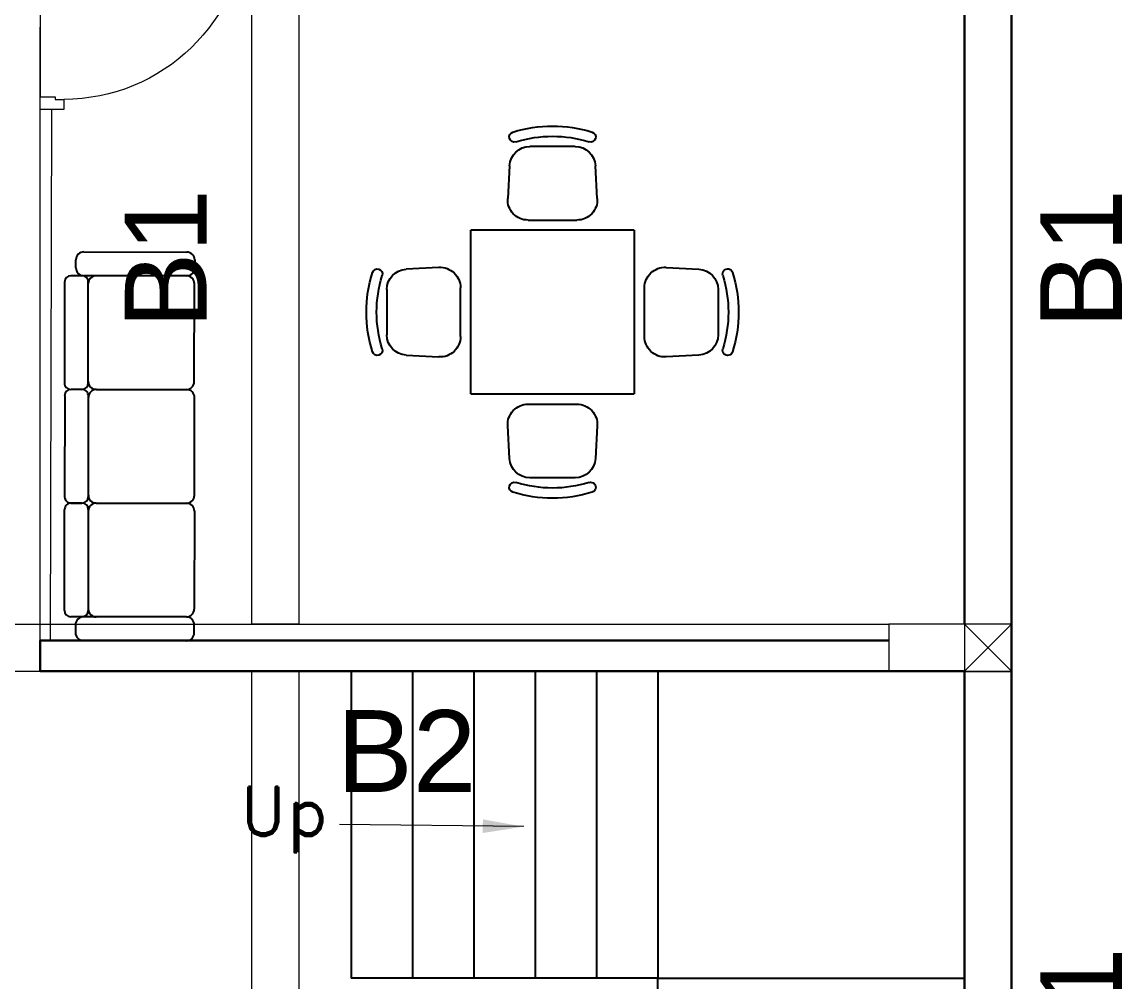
# Model space of a CAD drawing. Header units: inches. Extents: x -605 to 2991212, y -2872845 to 0.
# Drawn here: x 2769316 to 2774694, y -2527497 to -2522804 of the extents above; entities that cross this region are included whole.
import ezdxf
from ezdxf.enums import TextEntityAlignment as Align

# ---------------------------------------------------------------- set-up
doc = ezdxf.new("R2010")
doc.units = ezdxf.units.IN
doc.header["$LTSCALE"] = 600
doc.header["$MEASUREMENT"] = 0
for name, color, linetype in [('50 - FURNITURE', 47, 'Continuous'), ('NOITHAT', 21, 'Continuous'), ('see level', 2, 'Continuous'), ('SnT-DIMENSION', 7, 'Continuous'), ('SnT-DIMS2', 7, 'Continuous')]:
    doc.layers.add(name, color=color, linetype=linetype)
for name, color, linetype, lineweight in [('FURNITURE', 23, 'Continuous', 9), ('GB', 6, 'Continuous', 20), ('rRCC 2', 40, 'Continuous', 15), ('WALLS', 7, 'Continuous', 30)]:
    doc.layers.add(name, color=color, linetype=linetype, lineweight=lineweight)
doc.styles.add('ROMAND', font='romand.shx')
doc.styles.add('ROMANS', font='arial.ttf')
doc.styles.get("Standard").update_dxf_attribs({"font": 'arial.ttf'})
doc.dimstyles.new('SnT', dxfattribs={"dimtxt": 2.5, "dimasz": 1, "dimexe": 1, "dimexo": 1, "dimgap": 1, "dimtad": 1, "dimdec": 0, "dimzin": 0, "dimdsep": 46, "dimtxsty": 'ROMANS', "dimblk": 'L1', "dimcen": 1, "dimclrd": 1, "dimclre": 1, "dimadec": 0, "dimazin": 0, "dimtfac": 1, "dimtdec": 0, "dimtmove": 0, "dimatfit": 3, "dimldrblk": 'LL1', "dimfxl": 1, "dimtolj": 1, "dimtzin": 0, "dimarcsym": 0})

# ---------------------------------------------------------------- blocks, each defined once
blk = doc.blocks.new('SF 33')
at = {"layer": '50 - FURNITURE', "linetype": 'Continuous'}
for p, q in [((765810.9, 334773.1), (766286, 334607.2)), ((765748.8, 334712.7), (765761.6, 334749.3)), ((765673.4, 334665.2), (765510.6, 334198.9)), ((765764.1, 334666.4), (765712.9, 334684.3)), ((766247.7, 334497.4), (765772.6, 334663.4)), ((765620.3, 334160.6), (765783.1, 334626.9)), ((766309.8, 334557.8), (766297, 334521.2)), ((766112.6, 333996.9), (766270.3, 334448.5)), ((765491.3, 334140), (765328.5, 333673.7)), ((765582, 334141.1), (765530.8, 334159)), ((765646.7, 334118.6), (766063.3, 333973.1)), ((765438.2, 333635.3), (765601, 334101.6)), ((765930.5, 333471.6), (766088.2, 333923.3)), ((765398.7, 333616.3), (765347.5, 333634.2)), ((765347.5, 333634.2), (765398.7, 333616.3)), ((765145.1, 333148.8), (765308, 333615.1)), ((765417.7, 333576.8), (765254.9, 333110.5)), ((765464.6, 333593.3), (765881.1, 333447.8)), ((765904.9, 333398.4), (765747.1, 332946.8)), ((765215.4, 333091.4), (765164.2, 333109.3)), ((765169.1, 333053), (765160.6, 333028.5)), ((765173.3, 333065.1), (765169.1, 333053)), ((765697.8, 332922.9), (765222.7, 333088.9)), ((765184.4, 332979.1), (765659.5, 332813.2)), ((765708.8, 332837), (765721.6, 332873.6))]:
    blk.add_line(p, q, dxfattribs=at)
for centre, radius, start, end in [((765798.2, 334736.5), 38.7, 70.7445, 160.7445), ((765785.4, 334700), 38.7, 160.7445, 250.7445), ((765702.7, 334655), 31, 70.7445, 160.7445), ((765753.9, 334637.1), 31, 340.7445, 70.7445), ((765817.2, 334606.8), 38.7, 70.7445, 160.7445), ((766273.2, 334570.6), 38.7, 340.7445, 70.7445), ((766233.7, 334461.3), 38.7, 340.7445, 70.7445), ((766260.5, 334534), 38.7, 250.7445, 340.7445), ((765539.8, 334188.7), 31, 160.7445, 250.7445), ((765520.5, 334129.7), 31, 70.7445, 160.7445), ((765591.1, 334170.8), 31, 250.7445, 340.7445), ((765571.8, 334111.8), 31, 340.7445, 70.7445), ((765635, 334081.5), 38.7, 70.7445, 160.7445), ((765659.5, 334155.1), 38.7, 160.7445, 250.7445), ((766076, 334009.7), 38.7, 250.7445, 340.7445), ((766051.6, 333936), 38.7, 340.7445, 70.7445), ((765337.3, 333604.9), 31, 70.7515, 160.7515), ((765357.7, 333663.4), 31, 160.7445, 250.7445), ((765408.9, 333645.5), 31, 250.7445, 340.7445), ((765477.3, 333629.9), 38.7, 160.7445, 250.7445), ((765388.5, 333587), 31, 340.7515, 70.7515), ((765451.8, 333556.7), 38.7, 70.7515, 160.7515), ((765893.9, 333484.4), 38.7, 250.7445, 340.7445), ((765868.3, 333411.2), 38.7, 340.7515, 70.7515), ((765174.4, 333138.6), 31, 160.7515, 250.7515), ((765225.6, 333120.7), 31, 250.7515, 340.7515), ((765294, 333105), 38.7, 160.7515, 250.7515), ((765209.9, 333052.3), 38.7, 70.7515, 160.7515), ((765197.1, 333015.7), 38.7, 160.7515, 250.7515), ((765710.6, 332959.5), 38.7, 250.7515, 340.7515), ((765685, 332886.4), 38.7, 340.7515, 70.7515), ((765672.2, 332849.8), 38.7, 250.7515, 340.7515)]:
    blk.add_arc(centre, radius, start, end, dxfattribs=at)
blk = doc.blocks.new('table-5')
at = {"color": 0, "linetype": 'ByBlock'}
for p, q in [((-0.5104, 0.41), (-0.2896, 0.41)), ((-0.6191, 0.1555), (-0.6102, 0.3155)), ((-0.1898, 0.3155), (-0.1809, 0.1555)), ((0, 0), (-0.8, 0)), ((-0.8, -0.8), (-0.8, 0)), ((-0.2807, 0.05), (-0.5193, 0.05)), ((0, 0), (0, -0.8)), ((-1.1155, -0.1898), (-0.9555, -0.1809)), ((0.3155, -0.1898), (0.1555, -0.1809)), ((-1.21, -0.5104), (-1.21, -0.2896)), ((-0.85, -0.2807), (-0.85, -0.5193)), ((0.05, -0.2807), (0.05, -0.5193)), ((0.41, -0.5104), (0.41, -0.2896)), ((-0.9555, -0.6191), (-1.1155, -0.6102)), ((0.1555, -0.6191), (0.3155, -0.6102)), ((-0.8, -0.8), (0, -0.8)), ((-0.2807, -0.85), (-0.5193, -0.85)), ((-0.6191, -0.9555), (-0.6102, -1.1155)), ((-0.1898, -1.1155), (-0.1809, -0.9555)), ((-0.5104, -1.21), (-0.2896, -1.21))]:
    blk.add_line(p, q, dxfattribs=at)
for centre, radius, start, end in [((-0.4, -0.1401), 0.6501, 72.6344, 107.3656), ((-0.5866, 0.4565), 0.025, 107.3656, 287.3656), ((-0.4, -0.1401), 0.6001, 72.6344, 107.3656), ((-0.2134, 0.4565), 0.025, 252.6344, 72.6344), ((-0.5104, 0.31), 0.1, 90, 176.8202), ((-0.2896, 0.31), 0.1, 3.1798, 90), ((-0.5193, 0.15), 0.1, 176.8202, 270), ((-0.2807, 0.15), 0.1, 270, 3.1798), ((-0.6599, -0.4), 0.6501, 162.6344, 197.3656), ((-1.2565, -0.2134), 0.025, 342.6344, 162.6344), ((-1.11, -0.2896), 0.1, 93.1798, 180), ((-0.95, -0.2807), 0.1, 0, 93.1798), ((0.15, -0.2807), 0.1, 86.8202, 180), ((0.31, -0.2896), 0.1, 360, 86.8202), ((0.4565, -0.2134), 0.025, 17.3656, 197.3656), ((-0.1401, -0.4), 0.6501, 342.6344, 17.3656), ((-0.6599, -0.4), 0.6001, 162.6344, 197.3656), ((-0.1401, -0.4), 0.6001, 342.6344, 17.3656), ((-1.11, -0.5104), 0.1, 180, 266.8202), ((-0.95, -0.5193), 0.1, 266.8202, 0), ((0.15, -0.5193), 0.1, 180, 273.1798), ((0.31, -0.5104), 0.1, 273.1798, 0), ((-1.2565, -0.5866), 0.025, 197.3656, 17.3656), ((0.4565, -0.5866), 0.025, 162.6344, 342.6344), ((-0.5193, -0.95), 0.1, 90, 183.1798), ((-0.2807, -0.95), 0.1, 356.8202, 90), ((-0.5104, -1.11), 0.1, 183.1798, 270), ((-0.2896, -1.11), 0.1, 270, 356.8202), ((-0.5866, -1.2565), 0.025, 72.6344, 252.6344), ((-0.4, -0.6599), 0.6001, 252.6344, 287.3656), ((-0.2134, -1.2565), 0.025, 287.3656, 107.3656), ((-0.4, -0.6599), 0.6501, 252.6344, 287.3656)]:
    blk.add_arc(centre, radius, start, end, dxfattribs=at)
blk = doc.blocks.new('L1')
at = {"color": 1}
blk.add_line((0, -1), (0, 1), dxfattribs=at)
blk.add_solid([(-2, 0.333), (-2, -0.333), (0, 0)], dxfattribs=at)
blk = doc.blocks.new('LL1')
at = {"color": 1}
blk.add_solid([(-2, 0.333), (-2, -0.333), (0, 0)], dxfattribs=at)
blk = doc.blocks.new('door1')
at = {"layer": 'FURNITURE', "ltscale": 10}
blk.add_line((-29102.45, -2427.68), (-29134.02, -2427.68), dxfattribs=at)
for points in [[(-29103.25, -2391.1), (-29103.25, -2423.54), (-29102.22, -2423.54), (-29102.22, -2391.1)], [(-29134.02, -2425.03), (-29134.47, -2425.03), (-29134.47, -2423.52), (-29136.24, -2423.52), (-29136.24, -2427.68), (-29134.02, -2427.68)], [(-29102.45, -2425.03), (-29102.01, -2425.03), (-29102.01, -2423.52), (-29100.24, -2423.52), (-29100.24, -2427.68), (-29102.45, -2427.68)]]:
    blk.add_lwpolyline(points, close=True, dxfattribs=at)
blk.add_arc((-29102.22, -2423.52), 32.24, 91.8346, 180, dxfattribs=at)
blk = doc.blocks.new('45B')
at = {"layer": 'NOITHAT', "color": 8, "linetype": 'Continuous'}
for p, q in [((2174656.7, -2848814.4), (2174656.7, -2850314.4)), ((2174956.7, -2848814.4), (2174956.7, -2850314.4)), ((2175256.7, -2848814.4), (2175256.7, -2850314.4)), ((2175556.7, -2848814.4), (2175556.7, -2850314.4)), ((2175856.7, -2848814.4), (2175856.7, -2850314.4)), ((2176156.7, -2848814.4), (2176156.7, -2850314.4)), ((2176156.7, -2850314.4), (2177656.7, -2850314.4))]:
    blk.add_line(p, q, dxfattribs=at)
blk.add_lwpolyline([(2174656.7, -2853614.4), (2176156.7, -2853614.4), (2176156.7, -2850314.4), (2174656.7, -2850314.4)], dxfattribs=at)
at = {"layer": 'rRCC 2', "color": 6}
for p, q in [((2177886.7, -2848584.4), (2177656.7, -2848814.4)), ((2177886.7, -2848814.4), (2177656.7, -2848584.4))]:
    blk.add_line(p, q, dxfattribs=at)
for points in [[(2177886.7, -2848814.4), (2177886.7, -2848584.4), (2177286.7, -2848584.4), (2177286.7, -2848814.4)], [(2177886.7, -2848584.4), (2177656.7, -2848584.4), (2177656.7, -2848814.4), (2177886.7, -2848814.4)]]:
    blk.add_lwpolyline(points, close=True, dxfattribs=at)
at = {"layer": 'see level', "color": 8, "linetype": 'ByBlock', "lineweight": 20}
for points in [[(2173136.7, -2848664.4), (2173136.7, -2845664.4)], [(2173186.7, -2848664.4), (2173194.4, -2846067.3)]]:
    blk.add_lwpolyline(points, dxfattribs=at)
at = {"layer": 'WALLS', "color": 8, "linetype": 'ByBlock'}
for p, q in [((2177656.7, -2837660.4), (2177656.7, -2848584.4)), ((2177886.7, -2837660.4), (2177886.7, -2867260.4)), ((2177286.7, -2848664.4), (2173136.7, -2848664.4)), ((2173136.7, -2848664.4), (2173136.7, -2848814.4)), ((2177656.7, -2848814.4), (2173136.7, -2848814.4)), ((2174656.7, -2848814.4), (2177656.7, -2848814.4)), ((2177656.7, -2848814.4), (2177656.7, -2855114.4))]:
    blk.add_line(p, q, dxfattribs=at)
at = {"color": 8, "linetype": 'ByBlock', "rotation": 19.18705718539515}
blk.add_blockref('SF 33', (1560104.1, -3414626.9), dxfattribs=at)
blk.add_blockref('SF 33', (1560104.1, -3414626.9), dxfattribs=at)
at = {"layer": '50 - FURNITURE', "color": 8, "xscale": -1000, "yscale": 1000, "zscale": 1000, "rotation": 89.99999999999994}
blk.add_blockref('table-5', (2175241.9, -2847458.3), dxfattribs=at)
at = {"layer": 'FURNITURE', "color": 8, "xscale": -27.77777777803885, "yscale": 27.77777777803885, "zscale": 27.77777777803885, "rotation": 270}
blk.add_blockref('door1', (2240572.2, -2036727.3), dxfattribs=at)
at = {"layer": 'SnT-DIMENSION', "color": 8, "linetype": 'ByBlock', "insert": (2176034.3, -2849379.3), "char_height": 240, "width": 3407.38, "attachment_point": 3, "style": 'ROMAND'}
blk.add_mtext('\\A1;\\pxqc;Up', dxfattribs=at)
at = {"layer": 'SnT-DIMS2', "color": 8}
blk.add_leader([(2175501.1, -2849573.7), (2174601.1, -2849563.8)], dimstyle='SnT', override={"dimscale": 100, "dimtxt": 2.5, "dimtmove": 2}, dxfattribs=at)

msp = doc.modelspace()

# ---------------------------------------------------------------- linework, layer by layer
at = {"layer": 'GB', "color": 1}
for points in [[(2770439.6, -2522224.6), (2770669.6, -2522224.6), (2770669.6, -2525748.7), (2770439.6, -2525748.7)], [(2773924.7, -2522224.6), (2774154.7, -2522224.6), (2774154.7, -2525748.7), (2773924.7, -2525748.7)], [(2767184.6, -2525748.7), (2773554.7, -2525748.7), (2773554.7, -2525978.7), (2767184.6, -2525978.7)], [(2770439.6, -2525978.7), (2770669.6, -2525978.7), (2770669.6, -2532278.7), (2770439.6, -2532278.7)], [(2773924.7, -2525978.7), (2774154.7, -2525978.7), (2774154.7, -2528903.7), (2773924.7, -2528903.7)]]:
    msp.add_lwpolyline(points, close=True, dxfattribs=at)

# ---------------------------------------------------------------- block references
msp.add_blockref('45B', (596267.9, 322835.8), dxfattribs=at)

# ---------------------------------------------------------------- texts
at = {"layer": 'rRCC 2'}
for p in [(2770018.5, -2523961.8), (2774494.4, -2523961.8), (2774494.4, -2527670.4)]:
    msp.add_text('B1', height=400, rotation=90, dxfattribs=at).set_placement(p, align=Align.MIDDLE_CENTER)
msp.add_text('B2', height=400, dxfattribs=at).set_placement((2771195.6, -2526368.4), align=Align.MIDDLE_CENTER)

doc.saveas('drawing.dxf')
